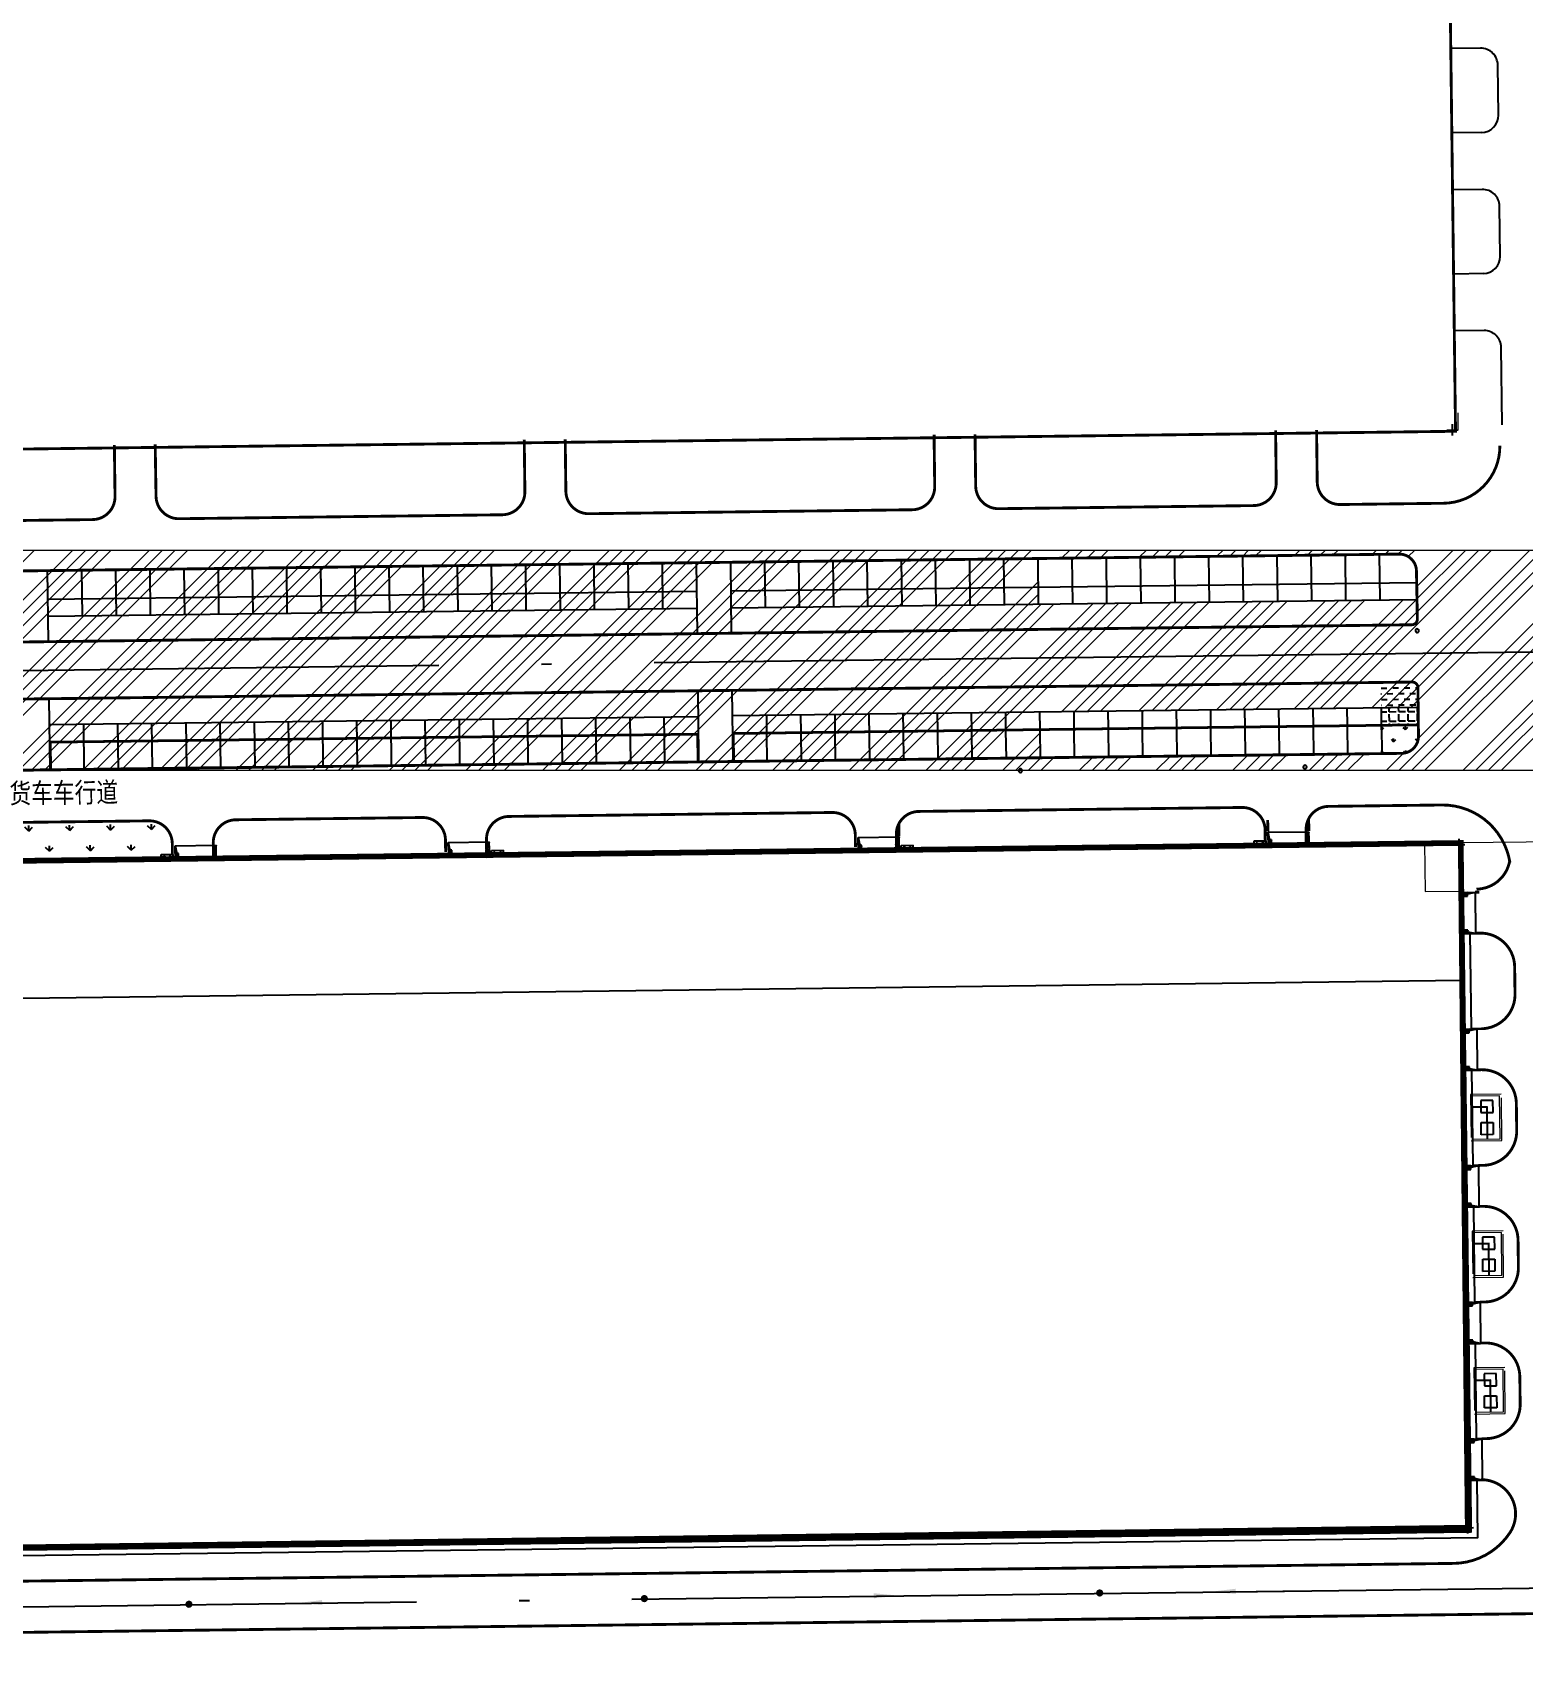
# Model space of a CAD drawing. Extents: x 60102 to 11003895, y 103457 to 3214550.
# Drawn here: x 9686129 to 9948117, y 2549574 to 2833474 of the extents above; entities that cross this region are included whole.
import ezdxf
from ezdxf.enums import TextEntityAlignment as Align

# ---------------------------------------------------------------- set-up
doc = ezdxf.new("R2010")
doc.units = 0
doc.header["$LTSCALE"] = 10
doc.linetypes.add('DASH', pattern=[0.35, 0.25, -0.1])
doc.linetypes.add('DOTE', pattern=[2.42, 2, -0.2, 0.02, -0.2])
doc.layers.get('0').update_dxf_attribs({"linetype": 'CONTINUOUS', "lineweight": 0})
for name, color, linetype in [('01', 7, 'CONTINUOUS'), ('COLUMN', 7, 'CONTINUOUS'), ('DIM_COOR', 3, 'CONTINUOUS'), ('GROUND', 2, 'CONTINUOUS'), ('jianzhulunkuox', 255, 'CONTINUOUS'), ('STAIR', 2, 'CONTINUOUS'), ('WALL', 255, 'CONTINUOUS'), ('WINDOW', 2, 'CONTINUOUS'), ('WINDOW_TEXT', 7, 'CONTINUOUS'), ('ZW-景观', 9, 'CONTINUOUS'), ('其它标注', 7, 'CONTINUOUS'), ('围墙', 6, 'FENCELINE2'), ('图层4', 8, 'CONTINUOUS'), ('填充', 8, 'CONTINUOUS'), ('暖通', 5, 'CONTINUOUS'), ('本原设计坡度坡长', 141, 'CONTINUOUS'), ('本院设计厂区道路', 161, 'CONTINUOUS'), ('本院设计厂区道路中心', 2, 'DOTE'), ('本院设计标高', 31, 'CONTINUOUS'), ('绿化', 3, 'CONTINUOUS'), ('绿化系统', 3, 'CONTINUOUS'), ('铺地', 252, 'CONTINUOUS')]:
    doc.layers.add(name, color=color, linetype=linetype)
doc.layers.add('建筑', color=43, linetype='CONTINUOUS', lineweight=0)
doc.styles.add('-宋体', font='')
doc.styles.add('SIMPLEX', font='SIMPLEX.SHX')
doc.styles.get('-宋体').set_extended_font_data('SimSun')
doc.linetypes.add('FENCELINE2', pattern='A,0.25,-0.1,[132,ltypeshp.shx,S=0.1,R=0,X=-0.1,Y=0],-0.1,1', length=1.45)

# ---------------------------------------------------------------- blocks, each defined once
blk = doc.blocks.new('道路标高')
at = {"layer": '本院设计标高', "const_width": 490}
blk.add_lwpolyline([(-113, -217, 1), (113, 217, 1)], format="xyb", close=True, dxfattribs=at)
blk = doc.blocks.new('ty')
at = {"layer": '本原设计坡度坡长', "linetype": 'Continuous', "ltscale": 3, "const_width": 100, "flags": 128}
blk.add_lwpolyline([(-3727, 29), (-14925, 29)], dxfattribs=at)
at = {"layer": '本原设计坡度坡长'}
blk.add_solid([(746, 7), (-3724, 489), (-3731, -405)], dxfattribs=at)
blk = doc.blocks.new('_DBLK1')
for p, q in [((-0.47, 0), (-0.47, -0.47)), ((0.47, 0), (0.47, -0.47))]:
    blk.add_line(p, q)
for centre, start, end in [((-0.47, 0), 270, 0), ((0.47, 0), 180, 270)]:
    blk.add_arc(centre, 0.47, start, end)
at = {"layer": 'WINDOW_TEXT', "style": 'SIMPLEX', "flags": 9}
blk.add_attdef('A', text='', height=1, dxfattribs=at).set_placement((0, 1.5), align=Align.MIDDLE)

msp = doc.modelspace()

# ---------------------------------------------------------------- hatches: boundary and pattern name
at = {"layer": '01', "lineweight": 0}
h = msp.add_hatch(dxfattribs=at)
h.set_pattern_fill('ANSI34', color=3, scale=500, style=0)
h.paths.add_polyline_path([(9863176.952, 2706055.333), (9863116.605, 2710874.881), (9869116.129, 2710950.437), (9875115.654, 2711025.993), (9881115.178, 2711101.549), (9887114.702, 2711177.105), (9893114.226, 2711252.662), (9899113.751, 2711328.218), (9905113.275, 2711403.774), (9911112.799, 2711479.33), (9917112.323, 2711554.886), (9923111.848, 2711630.442), (9929617.962, 2711712.378), (9929615.48, 2711912.363), (9923109.344, 2711830.427), (9917109.819, 2711754.87), (9911110.295, 2711679.314), (9905110.771, 2711603.758), (9899111.247, 2711528.202), (9893111.722, 2711452.646), (9887112.198, 2711377.09), (9881112.674, 2711301.534), (9875113.149, 2711225.977), (9869113.625, 2711150.421), (9863114.101, 2711074.865), (9863076.54, 2714074.63), (9869076.064, 2714150.186), (9875075.589, 2714225.742), (9881075.113, 2714301.298), (9887074.637, 2714376.855), (9893074.161, 2714452.411), (9899073.686, 2714527.967), (9905073.21, 2714603.523), (9911072.734, 2714679.079), (9917072.258, 2714754.635), (9923071.783, 2714830.191), (9929578.259, 2714912.132), (9929615.48, 2711912.363), (9929617.962, 2711712.378), (9929640.838, 2709868.743, -0.4142666349), (9926677.746, 2706831.746), (9923172.47, 2706788.888), (9917172.918, 2706715.532), (9911173.367, 2706642.177), (9905173.815, 2706568.821), (9899174.263, 2706495.466), (9893174.711, 2706422.11), (9887175.159, 2706348.755), (9881175.607, 2706275.4), (9875176.056, 2706202.044), (9869176.504, 2706128.689), (9863176.952, 2706055.333), (9679201.619, 2703805.901), (9859390.567, 2703805.901, -0.562750894), (9859845.901, 2704088.93, -0.2854662658), (9860017.733, 2703805.901), (9952106.801, 2703805.901), (9972825.285, 2703805.901), (9972825.285, 2724965.739), (9972825.285, 2742539.867), (9952513.237, 2742539.867), (9566169.401, 2742539.867), (9566169.401, 2703805.901), (9679201.619, 2703805.901), (9863176.952, 2706055.333)])
h.paths.add_polyline_path([(9951475.937, 2704489.296, -1), (9951759.439, 2705048.766, -1), (9951475.937, 2704489.296)], flags=16)
h.paths.add_polyline_path([(9909558.662, 2704140.755, -1), (9909842.164, 2704700.225, -1), (9909558.662, 2704140.755)], flags=16)
h.paths.add_polyline_path([(9929267.123, 2728083.498, -1), (9929550.625, 2728642.968, -1), (9929267.123, 2728083.498)], flags=16)
h.paths.add_polyline_path([(9929375.698, 2733865.223), (9922844.867, 2733785.4), (9916845.315, 2733712.071), (9910845.763, 2733638.742), (9904846.211, 2733565.413), (9898846.659, 2733492.085), (9892847.107, 2733418.756), (9886847.555, 2733345.427), (9880848.003, 2733272.098), (9874848.451, 2733198.769), (9868848.899, 2733125.44), (9862849.347, 2733052.111), (9862812.126, 2736051.88), (9862750.091, 2741051.496), (9868749.643, 2741124.825), (9874749.195, 2741198.153), (9880748.747, 2741271.482), (9886748.299, 2741344.811), (9892747.851, 2741418.14), (9898747.402, 2741491.469), (9904746.954, 2741564.798), (9910746.506, 2741638.127), (9916746.058, 2741711.456), (9922745.61, 2741784.785), (9926244.313, 2741827.547, -0.4142135354), (9929280.743, 2738864.449), (9929318.725, 2736864.75)], flags=16)
at = {"layer": '图层4', "ltscale": 3}
h = msp.add_hatch(dxfattribs=at)
h.set_pattern_fill('DASH', color=0, scale=8000, angle=1.97780144, style=0)
h.set_pattern_definition([(0.7109, (9689197.4, 2709387.4), (987.516, 1012.33), [1000, -1000])])
edge = h.paths.add_edge_path()
edge.add_line((9923071.788, 2714829.757), (9923015.116, 2719329.835))
edge.add_line((9923015.116, 2719329.835), (9928531.136, 2719353.784))
edge.add_arc((9928535.478, 2718353.793), 1000, 0.71089192, 90.24876192, ccw=False)
edge.add_line((9929535.401, 2718366.2), (9929578.9, 2714912.14))
edge.add_line((9929578.9, 2714912.14), (9923071.777, 2714830.662))
edge.add_line((9923071.777, 2714830.662), (9923071.788, 2714829.757))
at = {"layer": '填充'}
h = msp.add_hatch(dxfattribs=at)
h.set_pattern_fill('ANSI31', color=0, scale=800, angle=0.71089192, style=0)
h.set_pattern_definition([(135.710892, (9359131.78, 2387116.32), (69.827922, 71.582549), [])])
h.paths.add_polyline_path([(9903213.237, 2691618.362), (9903813.191, 2691625.806), (9903826.218, 2690575.887), (9903226.264, 2690568.442)])
h = msp.add_hatch(dxfattribs=at)
h.set_pattern_fill('ANSI31', color=0, scale=800, angle=0.71089192, style=0)
h.set_pattern_definition([(45.710892, (10461882.07, 2400799.29), (-71.582549, 69.827922), [])])
h.paths.add_polyline_path([(9910412.739, 2691707.693), (9909812.785, 2691700.249), (9909825.812, 2690650.33), (9910425.766, 2690657.774)])
h = msp.add_hatch(dxfattribs=at)
h.set_pattern_fill('ANSI31', color=0, scale=800, angle=0.71089192, style=0)
h.set_pattern_definition([(135.710892, (9167146.56, 2384734.16), (69.827922, 71.582549), [])])
h.paths.add_polyline_path([(9711228.015, 2689236.201), (9711827.969, 2689243.645), (9711840.996, 2688193.726), (9711241.043, 2688186.282)])
h = msp.add_hatch(dxfattribs=at)
h.set_pattern_fill('ANSI31', color=0, scale=800, angle=0.71089192, style=0)
h.set_pattern_definition([(45.710892, (10269896.85, 2398417.13), (-71.582549, 69.827922), [])])
h.paths.add_polyline_path([(9718427.517, 2689325.533), (9717827.563, 2689318.089), (9717840.591, 2688268.169), (9718440.545, 2688275.614)])
h = msp.add_hatch(dxfattribs=at)
h.set_pattern_fill('ANSI31', color=0, scale=800, angle=0.71089192, style=0)
h.set_pattern_definition([(135.710892, (9215142.86, 2385329.7), (69.827922, 71.582549), [])])
h.paths.add_polyline_path([(9759224.321, 2689831.741), (9759824.274, 2689839.185), (9759837.302, 2688789.266), (9759237.348, 2688781.822)])
h = msp.add_hatch(dxfattribs=at)
h.set_pattern_fill('ANSI31', color=0, scale=800, angle=0.71089192, style=0)
h.set_pattern_definition([(45.710892, (10317893.16, 2399012.67), (-71.582549, 69.827922), [])])
h.paths.add_polyline_path([(9766423.823, 2689921.073), (9765823.869, 2689913.629), (9765836.896, 2688863.71), (9766436.85, 2688871.154)])
h = msp.add_hatch(dxfattribs=at)
h.set_pattern_fill('ANSI31', color=0, scale=800, angle=0.71089192, style=0)
h.set_pattern_definition([(135.710892, (9287137.32, 2386223.01), (69.827922, 71.582549), [])])
h.paths.add_polyline_path([(9831218.779, 2690725.051), (9831818.733, 2690732.496), (9831831.76, 2689682.577), (9831231.806, 2689675.132)])
h = msp.add_hatch(dxfattribs=at)
h.set_pattern_fill('ANSI31', color=0, scale=800, angle=0.71089192, style=0)
h.set_pattern_definition([(45.710892, (10389887.62, 2399905.98), (-71.582549, 69.827922), [])])
h.paths.add_polyline_path([(9838418.281, 2690814.383), (9837818.327, 2690806.939), (9837831.354, 2689757.02), (9838431.308, 2689764.464)])
h = msp.add_hatch(dxfattribs=at)
h.set_pattern_fill('ANSI31', color=0, scale=800, angle=-89.28910808, style=0)
h.set_pattern_definition([(315.710892, (9647401.76, 2123693.21), (69.827922, 71.582549), [])])
h.paths.add_polyline_path([(9938228.276, 2681762.038), (9938220.832, 2682361.991), (9937320.901, 2682350.825), (9937170.913, 2682348.964), (9937178.357, 2681749.01)])
h.paths.add_polyline_path([(9938310.163, 2675162.546), (9938302.719, 2675762.499), (9937252.8, 2675749.472), (9937260.244, 2675149.518)])
h = msp.add_hatch(dxfattribs=at)
h.set_pattern_fill('ANSI31', color=0, scale=800, angle=-89.28910808, style=0)
h.set_pattern_definition([(315.710892, (9647699.53, 2099695.06), (69.827922, 71.582549), [])])
h.paths.add_polyline_path([(9938526.046, 2657763.885), (9938518.602, 2658363.839), (9937618.671, 2658352.672), (9937468.683, 2658350.811), (9937476.127, 2657750.857)])
h.paths.add_polyline_path([(9938607.933, 2651164.393), (9938600.489, 2651764.347), (9937550.57, 2651751.319), (9937558.014, 2651151.366)])
h = msp.add_hatch(dxfattribs=at)
h.set_pattern_fill('ANSI31', color=0, scale=800, angle=-89.28910808, style=0)
h.set_pattern_definition([(315.710892, (9647997.3, 2075696.91), (69.827922, 71.582549), [])])
h.paths.add_polyline_path([(9938823.817, 2633765.732), (9938816.372, 2634365.686), (9937916.442, 2634354.52), (9937766.453, 2634352.659), (9937773.897, 2633752.705)])
h.paths.add_polyline_path([(9938905.703, 2627166.24), (9938898.259, 2627766.194), (9937848.34, 2627753.167), (9937855.784, 2627153.213)])
h = msp.add_hatch(dxfattribs=at)
h.set_pattern_fill('ANSI31', color=0, scale=800, angle=-89.28910808, style=0)
h.set_pattern_definition([(315.710892, (9648295.07, 2051698.75), (69.827922, 71.582549), [])])
h.paths.add_polyline_path([(9939121.587, 2609767.58), (9939114.142, 2610367.533), (9938214.212, 2610356.367), (9938064.223, 2610354.506), (9938071.667, 2609754.552)])
h.paths.add_polyline_path([(9939203.473, 2603168.088), (9939196.029, 2603768.041), (9938146.11, 2603755.014), (9938153.554, 2603155.06)])
h = msp.add_hatch(dxfattribs=at)
h.set_pattern_fill('ANSI31', color=0, scale=800, angle=-89.28910808, style=0)
h.set_pattern_definition([(315.710892, (9648592.84, 2027700.6), (69.827922, 71.582549), [])])
h.paths.add_polyline_path([(9939419.357, 2585769.427), (9939411.912, 2586369.381), (9938511.982, 2586358.214), (9938361.993, 2586356.353), (9938369.438, 2585756.399)])
h.paths.add_polyline_path([(9939501.243, 2579169.935), (9939493.799, 2579769.889), (9938443.88, 2579756.861), (9938451.324, 2579156.907)])
at = {"layer": '绿化', "ltscale": 3}
h = msp.add_hatch(dxfattribs=at)
h.set_pattern_fill('GRASS', color=0, scale=3000, angle=1.97780144, style=0)
h.set_pattern_definition([(90.71, (9923176.1, 2706710), (-2147.5, 2094.84), [562.5, -3680.14]), (45.71, (9923176, 2706710), (-2147.5, 2094.8), [562.5, -2437.5]), (135.71, (9923176, 2706710), (-2094.8, -2147.5), [562.5, -2437.5])])
edge = h.paths.add_edge_path()
edge.add_line((9923111.88, 2711627.837), (9923171.945, 2706830.876))
edge.add_line((9923171.945, 2706830.876), (9926744.605, 2706833.309))
edge.add_arc((9926641.069, 2709831.522), 3000, 271.97780144, 0.71089192)
edge.add_line((9929640.838, 2709868.743), (9929617.962, 2711712.378))
edge.add_line((9929617.962, 2711712.378), (9923111.88, 2711627.837))
at = {"layer": '绿化', "ltscale": 3, "extrusion": (1.57759e-08, 5.44788e-10, 1)}
h = msp.add_hatch(dxfattribs=at)
h.set_pattern_fill('GRASS', color=0, scale=1800, angle=1.97780144, style=0)
h.set_pattern_definition([(90.711, (9590085, 2566263.7), (-3636.354, 3547.22), [952.49, -6231.64]), (45.711, (9590085, 2566263.7), (-3636.36, 3547.22), [952.49, -4127.46]), (135.711, (9590085, 2566263.7), (-3547.22, -3636.36), [952.49, -4127.46])])
edge = h.paths.add_edge_path()
edge.add_line((9599899.319, 2688372.559), (9599812.962, 2695435.447))
edge.add_line((9599812.962, 2695435.447), (9611117.322, 2695573.663))
edge.add_ellipse((9611166.229, 2691573.962), major_axis=(-138.049, 3997.617), ratio=1, start_angle=268.72270863, end_angle=358.72275071, ccw=False)
edge.add_line((9615165.93, 2691622.866), (9615203.875, 2688564.784))
edge.add_line((9615203.875, 2688564.784), (9599899.319, 2688372.559))
edge = h.paths.add_edge_path()
edge.add_line((9624852.601, 2688682.757), (9624770.128, 2695428.072))
edge.add_ellipse((9626378.836, 2691695.258), major_axis=(-140.282, 4062.285), ratio=1, start_angle=-1.1815575, end_angle=21.3364971, ccw=False)
edge.add_line((9626322.35, 2695759.572), (9707116.362, 2696747.426))
edge.add_ellipse((9707167.705, 2692760.699), major_axis=(-137.602, 3984.682), ratio=1, start_angle=-24.02043036, end_angle=-1.23994588, ccw=False)
edge.add_line((9708664.033, 2696456.322), (9708747.34, 2689725.475))
edge.add_line((9708747.34, 2689725.475), (9624852.601, 2688682.757))
at = {"layer": '铺地', "linetype": 'Continuous', "ltscale": 3}
h = msp.add_hatch(dxfattribs=at)
h.set_pattern_fill('ANGLE', color=0, scale=6000, angle=1.97780144, style=0)
h.set_pattern_definition([(0.7109, (9563245.2, 2704713.8), (-20.472, 1649.873), [1200, -450]), (90.7109, (9563245.2, 2704713.8), (-1649.873, -20.472), [1200, -450])])
h.paths.add_polyline_path([(9923071.788, 2714829.757), (9929578.279, 2714910.49), (9929615.48, 2711912.363), (9923108.989, 2711831.63)])

# ---------------------------------------------------------------- linework, layer by layer
at = {"color": 0, "ltscale": 3, "const_width": 500, "flags": 128}
msp.add_lwpolyline([(9565197.055, 2855285.517), (9934948.593, 2859873.41), (9936145.628, 2763400.836), (9566394.091, 2758812.943), (9565187.184, 2855408.822)], dxfattribs=at)
at = {"color": 0, "linetype": 'DASH', "ltscale": 3000, "elevation": 0}
for points in [[(9938891.9, 2638786.961), (9944291.485, 2638853.959), (9944190.987, 2646953.336), (9938791.403, 2646886.338)], [(9939188.155, 2639090.66), (9943987.786, 2639150.214), (9943894.732, 2646649.637), (9939095.102, 2646590.083)], [(9939189.67, 2614788.808), (9944589.255, 2614855.807), (9944488.757, 2622955.183), (9939089.173, 2622888.185)], [(9939485.925, 2615092.508), (9944285.556, 2615152.062), (9944192.502, 2622651.484), (9939392.872, 2622591.93)], [(9939487.44, 2590790.656), (9944887.025, 2590857.654), (9944786.527, 2598957.031), (9939386.943, 2598890.032)], [(9939783.695, 2591094.355), (9944583.326, 2591153.909), (9944490.273, 2598653.332), (9939690.642, 2598593.778)]]:
    msp.add_lwpolyline(points, close=True, dxfattribs=at)
at = {"color": 0, "elevation": 0}
for points in [[(9941837.951, 2639123.539), (9941767.851, 2644773.104), (9939118.055, 2644740.225)], [(9941687.963, 2639121.678), (9941619.724, 2644621.255), (9939119.916, 2644590.237)], [(9942135.721, 2615125.386), (9942065.621, 2620774.951), (9939415.825, 2620742.073)], [(9941985.733, 2615123.525), (9941917.494, 2620623.102), (9939417.686, 2620592.084)], [(9942433.491, 2591127.234), (9942363.391, 2596776.799), (9939713.595, 2596743.92)], [(9942283.503, 2591125.373), (9942215.264, 2596624.949), (9939715.456, 2596593.931)]]:
    msp.add_lwpolyline(points, dxfattribs=at)
at = {"layer": '01', "lineweight": 0}
for p, q in [((9936145.628, 2766400.836), (9936145.628, 2766400.836)), ((9936602.615, 2763646.525), (9936602.615, 2766646.525))]:
    msp.add_line(p, q, dxfattribs=at)
at = {"layer": '01', "color": 0, "lineweight": 0}
msp.add_lwpolyline([(9566169.401, 2742539.867), (9972825.285, 2742539.867), (9972825.285, 2703805.901), (9566169.401, 2703805.901)], close=True, dxfattribs=at)
at = {"layer": 'COLUMN', "color": 0}
for p, q in [((9900765.343, 2691437.977, 0), (9902865.181, 2691464.031, 0)), ((9900776.509, 2690538.046, 0), (9900765.343, 2691437.977, 0)), ((9902876.347, 2690564.101, 0), (9902865.181, 2691464.031, 0)), ((9708780.121, 2689055.816, 0), (9710879.959, 2689081.871, 0)), ((9708791.287, 2688155.885, 0), (9708780.121, 2689055.816, 0)), ((9708791.287, 2688155.885, 0), (9708780.121, 2689055.816, 0)), ((9710891.126, 2688181.94, 0), (9710879.959, 2689081.871, 0)), ((9710891.126, 2688181.94, 0), (9710879.959, 2689081.871, 0)), ((9766775.601, 2689775.426, 0), (9768875.439, 2689801.481, 0)), ((9766786.767, 2688875.496, 0), (9766775.601, 2689775.426, 0)), ((9768886.605, 2688901.55, 0), (9768875.439, 2689801.481, 0)), ((9838770.115, 2690668.737, 0), (9840869.953, 2690694.792, 0)), ((9838781.281, 2689768.806, 0), (9838770.115, 2690668.737, 0)), ((9840881.12, 2689794.861, 0), (9840869.953, 2690694.792, 0))]:
    msp.add_line(p, q, dxfattribs=at)
at = {"layer": 'DIM_COOR', "color": 0}
for p, q in [((9934602.769, 2763621.71), (9936602.615, 2763646.525)), ((9935615.099, 2762634.194), (9935590.285, 2764634.041))]:
    msp.add_line(p, q, dxfattribs=at)
at = {"layer": 'DIM_COOR', "color": 0, "linetype": 'Continuous'}
for p, q in [((9936818.94, 2689815.186), (9936794.126, 2691815.032)), ((9935806.61, 2690802.702), (9937806.456, 2690827.516)), ((9937295.46, 2570811.938), (9939295.306, 2570836.752)), ((9938307.791, 2569824.422), (9938282.976, 2571824.268))]:
    msp.add_line(p, q, dxfattribs=at)
at = {"layer": 'GROUND', "color": 0}
for p, q in [((9831202.083, 2692074.948, 0), (9838401.477, 2692164.279, 0)), ((9831202.083, 2692074.948, 0), (9831494.674, 2690728.475, 0)), ((9831218.833, 2690725.052, 0), (9831202.083, 2692074.948, 0)), ((9838401.477, 2692164.279, 0), (9837892.405, 2690807.858, 0)), ((9838418.227, 2690814.382, 0), (9838401.477, 2692164.279, 0)), ((9903196.541, 2692968.258, 0), (9910395.935, 2693057.589, 0)), ((9903196.541, 2692968.258, 0), (9903489.132, 2691621.785, 0)), ((9903213.291, 2691618.362, 0), (9903196.541, 2692968.258, 0)), ((9910395.935, 2693057.589, 0), (9909886.863, 2691701.168, 0)), ((9910412.685, 2691707.693, 0), (9910395.935, 2693057.589, 0)), ((9711211.32, 2690586.098, 0), (9718410.714, 2690675.428, 0)), ((9711211.32, 2690586.098, 0), (9711503.91, 2689239.624, 0)), ((9711228.069, 2689236.202, 0), (9711211.32, 2690586.098, 0)), ((9718410.714, 2690675.428, 0), (9717901.642, 2689319.008, 0)), ((9718427.463, 2689325.532, 0), (9718410.714, 2690675.428, 0)), ((9759207.625, 2691181.638, 0), (9766407.019, 2691270.968, 0)), ((9759207.625, 2691181.638, 0), (9759500.215, 2689835.165, 0)), ((9759224.375, 2689831.742, 0), (9759207.625, 2691181.638, 0)), ((9766407.019, 2691270.968, 0), (9765897.947, 2689914.548, 0)), ((9766423.769, 2689921.072, 0), (9766407.019, 2691270.968, 0)), ((9938220.832, 2682361.994, 0), (9939570.728, 2682378.743, 0)), ((9939570.728, 2682378.743, 0), (9938224.255, 2682086.153, 0)), ((9939570.728, 2682378.743, 0), (9939660.059, 2675179.349, 0)), ((9939660.059, 2675179.349, 0), (9938306.74, 2675438.441, 0)), ((9938310.162, 2675162.6, 0), (9939660.059, 2675179.349, 0)), ((9938518.602, 2658363.841, 0), (9939868.498, 2658380.59, 0)), ((9939868.498, 2658380.59, 0), (9938522.025, 2658088, 0)), ((9939868.498, 2658380.59, 0), (9939957.829, 2651181.197, 0)), ((9939957.829, 2651181.197, 0), (9938604.51, 2651440.288, 0)), ((9938607.933, 2651164.447, 0), (9939957.829, 2651181.197, 0)), ((9938816.372, 2634365.688, 0), (9940166.268, 2634382.438, 0)), ((9940166.268, 2634382.438, 0), (9938819.795, 2634089.847, 0)), ((9940166.268, 2634382.438, 0), (9940255.599, 2627183.044, 0)), ((9940255.599, 2627183.044, 0), (9938902.28, 2627442.135, 0)), ((9938905.703, 2627166.294, 0), (9940255.599, 2627183.044, 0)), ((9939114.142, 2610367.535, 0), (9940464.038, 2610384.285, 0)), ((9940464.038, 2610384.285, 0), (9939117.565, 2610091.695, 0)), ((9940464.038, 2610384.285, 0), (9940553.369, 2603184.891, 0)), ((9940553.369, 2603184.891, 0), (9939200.05, 2603443.982, 0)), ((9939203.473, 2603168.142, 0), (9940553.369, 2603184.891, 0)), ((9939411.912, 2586369.383, 0), (9940761.808, 2586386.132, 0)), ((9940761.808, 2586386.132, 0), (9939415.335, 2586093.542, 0)), ((9940761.808, 2586386.132, 0), (9940851.139, 2579186.738, 0)), ((9940851.139, 2579186.738, 0), (9939497.82, 2579445.83, 0)), ((9939501.243, 2579169.989, 0), (9940851.139, 2579186.738, 0))]:
    msp.add_line(p, q, dxfattribs=at)
at = {"layer": 'GROUND', "color": 0, "elevation": 0}
for points in [[(9711837.331, 2688493.704), (9717836.869, 2688568.146), (9717840.591, 2688268.169), (9711841.053, 2688193.727)], [(9759833.636, 2689089.244), (9765833.174, 2689163.686), (9765836.896, 2688863.71), (9759837.358, 2688789.267)], [(9831828.094, 2689982.554), (9837827.632, 2690056.997), (9837831.354, 2689757.02), (9831831.816, 2689682.577)], [(9903822.552, 2690875.864), (9909822.09, 2690950.307), (9909825.812, 2690650.33), (9903826.274, 2690575.887)]]:
    msp.add_lwpolyline(points, close=True, dxfattribs=at)
at = {"layer": 'jianzhulunkuox', "ltscale": 100}
msp.add_line((9937310.371, 2666907.27), (9612607.505, 2662878.344, 0), dxfattribs=at)
at = {"layer": 'jianzhulunkuox', "ltscale": 100, "const_width": 1000, "flags": 128}
msp.add_lwpolyline([(9612507.458, 2687061.199), (9613399.528, 2615166.733), (9589501.367, 2614870.204), (9590106.585, 2566093.959), (9938295.383, 2570824.345), (9937062.475, 2691088.291), (9612507.458, 2687061.199)], dxfattribs=at)
at = {"layer": 'STAIR', "color": 0, "elevation": 0}
for points in [[(9937552.777, 2675753.194), (9937478.334, 2681752.732), (9937178.357, 2681749.01), (9937252.8, 2675749.472)], [(9937850.547, 2651755.041), (9937776.104, 2657754.58), (9937476.127, 2657750.857), (9937550.57, 2651751.319)], [(9938148.317, 2627756.889), (9938073.874, 2633756.427), (9937773.897, 2633752.705), (9937848.34, 2627753.167)], [(9938446.087, 2603758.736), (9938371.644, 2609758.274), (9938071.667, 2609754.552), (9938146.11, 2603755.014)], [(9938743.857, 2579760.583), (9938669.414, 2585760.122), (9938369.438, 2585756.399), (9938443.88, 2579756.861)]]:
    msp.add_lwpolyline(points, close=True, dxfattribs=at)
at = {"layer": 'WALL', "color": 0}
for p, q in [((9903813.247, 2691625.807, 0), (9903213.293, 2691618.362, 0)), ((9903213.293, 2691618.362, 0), (9903226.32, 2690568.443, 0)), ((9903826.274, 2690575.887, 0), (9903813.247, 2691625.807, 0)), ((9910412.739, 2691707.693, 0), (9909812.785, 2691700.249, 0)), ((9909812.785, 2691700.249, 0), (9909825.812, 2690650.33, 0)), ((9910425.766, 2690657.774, 0), (9910412.739, 2691707.693, 0)), ((9711828.025, 2689243.646, 0), (9711228.071, 2689236.202, 0)), ((9711228.071, 2689236.202, 0), (9711241.099, 2688186.283, 0)), ((9711841.053, 2688193.727, 0), (9711828.025, 2689243.646, 0)), ((9718427.517, 2689325.533, 0), (9717827.563, 2689318.089, 0)), ((9717827.563, 2689318.089, 0), (9717840.591, 2688268.169, 0)), ((9718440.545, 2688275.614, 0), (9718427.517, 2689325.533, 0)), ((9759837.358, 2688789.267, 0), (9758587.454, 2688773.758, 0)), ((9759824.331, 2689839.186, 0), (9759224.377, 2689831.742, 0)), ((9759224.377, 2689831.742, 0), (9759237.404, 2688781.823, 0)), ((9759237.404, 2688781.823, 0), (9759837.358, 2688789.267, 0)), ((9759837.358, 2688789.267, 0), (9759824.331, 2689839.186, 0)), ((9759840.336, 2688549.285, 0), (9759837.358, 2688789.267, 0)), ((9766423.823, 2689921.073, 0), (9765823.869, 2689913.629, 0)), ((9765823.869, 2689913.629, 0), (9765836.896, 2688863.71, 0)), ((9765836.896, 2688863.71, 0), (9767086.744, 2688879.218, 0)), ((9765836.896, 2688863.71, 0), (9765839.874, 2688623.728, 0)), ((9765839.874, 2688623.728, 0), (9765836.896, 2688863.71, 0)), ((9765839.874, 2688623.728, 0), (9767089.722, 2688639.236, 0)), ((9766436.85, 2688871.154, 0), (9766423.823, 2689921.073, 0)), ((9767086.744, 2688879.218, 0), (9767089.722, 2688639.236, 0)), ((9831831.816, 2689682.577, 0), (9830581.912, 2689667.068, 0)), ((9831818.789, 2690732.496, 0), (9831218.835, 2690725.052, 0)), ((9831218.835, 2690725.052, 0), (9831231.862, 2689675.133, 0)), ((9831231.862, 2689675.133, 0), (9831831.816, 2689682.577, 0)), ((9831831.816, 2689682.577, 0), (9831818.789, 2690732.496, 0)), ((9838418.281, 2690814.383, 0), (9837818.327, 2690806.939, 0)), ((9837818.327, 2690806.939, 0), (9837831.354, 2689757.02, 0)), ((9838431.308, 2689764.464, 0), (9838418.281, 2690814.383, 0)), ((9909825.812, 2690650.33, 0), (9910425.766, 2690657.774, 0)), ((9709091.264, 2688159.607, 0), (9709094.242, 2687919.626, 0)), ((9710591.149, 2688178.218, 0), (9710594.127, 2687938.236, 0)), ((9938220.832, 2682361.991, 0), (9937170.913, 2682348.964, 0)), ((9937170.913, 2682348.964, 0), (9937178.357, 2681749.01, 0)), ((9937178.357, 2681749.01, 0), (9938228.276, 2681762.038, 0)), ((9938228.276, 2681762.038, 0), (9938220.832, 2682361.991, 0)), ((9938302.719, 2675762.499, 0), (9937252.8, 2675749.472, 0)), ((9937260.244, 2675149.518, 0), (9938310.163, 2675162.546, 0)), ((9938310.163, 2675162.546, 0), (9938302.719, 2675762.499, 0)), ((9938518.602, 2658363.839, 0), (9937468.683, 2658350.811, 0)), ((9937476.127, 2657750.857, 0), (9938526.046, 2657763.885, 0)), ((9938526.046, 2657763.885, 0), (9938518.602, 2658363.839, 0)), ((9938600.489, 2651764.347, 0), (9937550.57, 2651751.319, 0)), ((9938607.933, 2651164.393, 0), (9938600.489, 2651764.347, 0)), ((9937558.014, 2651151.366, 0), (9938607.933, 2651164.393, 0)), ((9938816.372, 2634365.686, 0), (9937766.453, 2634352.659, 0)), ((9937773.897, 2633752.705, 0), (9938823.817, 2633765.732, 0)), ((9938823.817, 2633765.732, 0), (9938816.372, 2634365.686, 0)), ((9938898.259, 2627766.194, 0), (9937848.34, 2627753.167, 0)), ((9937855.784, 2627153.213, 0), (9938905.703, 2627166.24, 0)), ((9938905.703, 2627166.24, 0), (9938898.259, 2627766.194, 0)), ((9939114.142, 2610367.533, 0), (9938064.223, 2610354.506, 0)), ((9938071.667, 2609754.552, 0), (9939121.587, 2609767.58, 0)), ((9939121.587, 2609767.58, 0), (9939114.142, 2610367.533, 0)), ((9939196.029, 2603768.041, 0), (9938146.11, 2603755.014, 0)), ((9939203.473, 2603168.088, 0), (9939196.029, 2603768.041, 0)), ((9938153.554, 2603155.06, 0), (9939203.473, 2603168.088, 0)), ((9939411.912, 2586369.381, 0), (9938361.993, 2586356.353, 0)), ((9939419.357, 2585769.427, 0), (9939411.912, 2586369.381, 0)), ((9938369.438, 2585756.399, 0), (9939419.357, 2585769.427, 0)), ((9939493.799, 2579769.889, 0), (9938443.88, 2579756.861, 0)), ((9938443.88, 2579756.861, 0), (9938451.324, 2579156.907, 0)), ((9938451.324, 2579156.907, 0), (9939501.243, 2579169.935, 0)), ((9939501.243, 2579169.935, 0), (9939493.799, 2579769.889, 0))]:
    msp.add_line(p, q, dxfattribs=at)
at = {"layer": 'ZW-景观', "color": 0, "linetype": 'Continuous'}
for p, q in [((9940531.493, 2830679.102), (9935531.878, 2830617.067)), ((9943677.638, 2818919.476), (9943568.484, 2827716.554)), ((9940715.09, 2815882.485), (9935715.475, 2815820.45)), ((9940839.161, 2805883.255), (9935839.546, 2805821.219)), ((9943985.306, 2794123.628), (9943876.151, 2802920.707)), ((9941022.758, 2791086.638), (9936023.143, 2791024.602)), ((9941146.829, 2781087.408), (9936147.214, 2781025.372)), ((9944352.528, 2764528.151), (9944183.819, 2778124.86))]:
    msp.add_line(p, q, dxfattribs=at)
for centre, start, end in [((9940568.715, 2827679.333), 0.71089152, 90.71089195), ((9940677.869, 2818882.254), 270.71089195, 0.71089152), ((9940876.382, 2802883.486), 0.71089152, 90.71089195), ((9940985.537, 2794086.407), 270.71089195, 0.71089152), ((9941184.05, 2778087.638), 0.71089152, 90.71089195)]:
    msp.add_arc(centre, 3000, start, end, dxfattribs=at)
at = {"layer": '围墙', "color": 0, "ltscale": 8000, "extrusion": (1.57759e-08, 5.44788e-10, 1), "const_width": 200, "elevation": 0.152, "flags": 128}
msp.add_lwpolyline([(9542451.662, 2668293.914), (9542451.662, 2668293.914), (9545925.415, 2626566.828), (9546762.364, 2616513.306), (9556555.997, 2556126.038), (9567148.491, 2428887.875), (9589893.732, 2414905.127), (9919272.218, 2481101.956, 0.002675575), (9950479.358, 2487547.737, 0.002675575)], format="xyb", dxfattribs=at)
at = {"layer": '建筑', "color": 0, "ltscale": 3}
msp.add_line((9937042.296, 2691158.06, 0), (9981577.591, 2691710.656, 0), dxfattribs=at)
at = {"layer": '建筑', "color": 0, "const_width": 1000, "elevation": 0}
msp.add_lwpolyline([(9588609.298, 2686764.67), (9937062.475, 2691088.291), (9938559.762, 2570417.58), (9590106.585, 2566093.959)], close=True, dxfattribs=at)
at = {"layer": '建筑', "color": 0, "elevation": 0}
msp.add_lwpolyline([(9930702.965, 2691009.382), (9930807.929, 2682550.033), (9937167.439, 2682628.942)], dxfattribs=at)
at = {"layer": '暖通', "color": 0, "linetype": 'DASH', "ltscale": 2000, "elevation": 0}
for points in [[(9940611.153, 2643720.172), (9942730.99, 2643746.475), (9942704.55, 2645877.311), (9940584.714, 2645851.008)], [(9940632.816, 2641974.306), (9942752.653, 2642000.609), (9942779.092, 2639869.773), (9940659.255, 2639843.47)], [(9940908.923, 2619722.019), (9943028.76, 2619748.322), (9943002.321, 2621879.158), (9940882.484, 2621852.855)], [(9940930.586, 2617976.154), (9943050.423, 2618002.457), (9943076.862, 2615871.621), (9940957.025, 2615845.318)], [(9941206.693, 2595723.866), (9943326.53, 2595750.169), (9943300.091, 2597881.005), (9941180.254, 2597854.702)], [(9941228.356, 2593978.001), (9943348.193, 2594004.304), (9943374.632, 2591873.468), (9941254.796, 2591847.165)]]:
    msp.add_lwpolyline(points, close=True, dxfattribs=at)
at = {"layer": '本院设计厂区道路', "color": 0, "ltscale": 9000}
for p, q in [((9808816.158, 2735391.92, 0), (9929318.725, 2736864.75, 0)), ((9688823.135, 2733925.318, 0), (9802816.606, 2735318.591, 0)), ((9688859.799, 2730925.542, 0), (9802853.827, 2732318.822, 0)), ((9808853.379, 2732392.151, 0), (9929375.698, 2733865.223, 0)), ((9689040.76, 2716426.671, 0), (9803032.246, 2717819.92, 0)), ((9923015.116, 2719329.835, 0), (9809024.155, 2717894.268, 0)), ((9929577.702, 2714912.125, 0), (9809080.265, 2713394.618, 0)), ((9689095.757, 2711927.007, 0), (9803087.243, 2713320.256, 0)), ((9929615.48, 2711912.363, 0), (9809118.043, 2710394.856, 0)), ((9929617.962, 2711712.378, 0), (9809320.509, 2710197.389, 0)), ((9689132.978, 2708927.238, 0), (9803124.464, 2710320.487, 0)), ((9689335.445, 2708729.698, 0), (9802926.96, 2710118.058, 0))]:
    msp.add_line(p, q, dxfattribs=at)
at = {"layer": '本院设计厂区道路', "color": 0, "linetype": 'Continuous', "ltscale": 3}
for p, q in [((9939848.333, 2658450.36, 0), (9940668.525, 2658460.537, 0)), ((9940622.237, 2579253.918, 0), (9940830.96, 2579256.507, 0))]:
    msp.add_line(p, q, dxfattribs=at)
at = {"layer": '本院设计厂区道路', "color": 0, "linetype": 'Continuous', "ltscale": 3, "const_width": 500, "flags": 128}
for points, elevation in [([(9779745.965, 2761992.105), (9779857.465, 2752872.802, 0.4142135624), (9783906.07, 2748922.005), (9840701.876, 2749616.437, 0.4142135624), (9844652.674, 2753665.041), (9844541.03, 2762796.085)], 0), ([(9851740.424, 2762885.416), (9851852.084, 2753753.067, 0.4142135624), (9855900.688, 2749802.27), (9900697.7, 2750349.995, 0.4142135624), (9904648.497, 2754398.599), (9904536.721, 2763540.514)], 0), ([(9911736.115, 2763629.845), (9911847.907, 2754486.625, 0.4142135624), (9915896.512, 2750535.828), (9934055.153, 2750757.85)], 0), ([(9647748.695, 2760354.278), (9647861.241, 2751283.89, 0.4142135624), (9651910.561, 2747333.826), (9696707.113, 2747889.664, 0.4142135624), (9700657.177, 2751938.984), (9700544.631, 2761009.372)], 0), ([(9707715.166, 2761098.344), (9707862.846, 2751992.537, 0.4142135624), (9711911.451, 2748041.74), (9768707.258, 2748736.172, 0.4142135624), (9772658.055, 2752784.776), (9772546.571, 2761902.775)], 0), ([(9934055.153, 2750757.85, 0.4142135614), (9943932.147, 2760879.362)], 0), ([(9902699.303, 2693373.619, 0.4142135624), (9898650.698, 2697324.416)], 0.001), ([(9913849.82, 2697518.82, 0.4142135624), (9909899.023, 2693470.215)], 0), ([(9945710.434, 2687628.757, 0.3726600922), (9933709.727, 2697761.643)], 0), ([(9710739.831, 2688885.485), (9710713.656, 2691026.246, 0.4142135624), (9706665.052, 2694977.044), (9625871.04, 2693989.19, 0.4142135624), (9621920.243, 2689940.586), (9621948.381, 2687639.194)], 0), ([(9758736.136, 2689481.025), (9758710.068, 2691613.089, 0.4142135624), (9754661.463, 2695563.887), (9721863.864, 2695162.877, 0.4142135624), (9717913.066, 2691114.272), (9717939.225, 2688974.815)], 0), ([(9830730.594, 2690374.335), (9830704.686, 2692493.354, 0.4142135624), (9826656.081, 2696444.152), (9769860.275, 2695749.72, 0.4142135624), (9765909.478, 2691701.115), (9765935.53, 2689570.355)], 0), ([(9841854.893, 2696629.985, 0.4142135624), (9837904.095, 2692581.38)], 0), ([(9939829.492, 2682983.856, 0.3595437312), (9945660.479, 2687922.31, 0.3595437312)], 0), ([(9946534.066, 2669334.2, 0.4142135624), (9940460.085, 2675259.295)], -0.003), ([(9940668.525, 2658460.537, 0.4142135624), (9946593.62, 2664534.517)], -0.003), ([(9940146.104, 2634452.207), (9940966.295, 2634462.384, 0.4142135624), (9946891.39, 2640536.365), (9946831.836, 2645336.047, 0.4142135624), (9940757.855, 2651261.143), (9939937.664, 2651250.966)], 0), ([(9940443.874, 2610454.054), (9941264.065, 2610464.231, 0.4142135624), (9947189.161, 2616538.212), (9947129.606, 2621337.894, 0.4142135624), (9941055.625, 2627262.99), (9940235.434, 2627252.813)], 0), ([(9947442.47, 2597343.024, 0.4142135624), (9941368.489, 2603268.12)], 0), ([(9941576.929, 2586469.361, 0.4142135624), (9947502.025, 2592543.342)], 0), ([(9945708.976, 2569956.368, 0.6011883299), (9940622.237, 2579253.918)], 0), ([(9935833.268, 2564553.315, 0.2490723063), (9945708.976, 2569956.368)], 0)]:
    msp.add_lwpolyline(points, format="xyb", dxfattribs=dict(at, elevation=elevation))
at = {"layer": '本院设计厂区道路', "color": 0, "linetype": 'Continuous', "ltscale": 3, "extrusion": (-0.999918, -0.012812, 0), "const_width": 500, "elevation": -9978489.571, "flags": 128}
msp.add_lwpolyline([(-2633246.529, 0), (-2636889.633, 0)], dxfattribs=at)
at = {"layer": '本院设计厂区道路', "color": 0, "ltscale": 9000, "const_width": 500, "elevation": 0, "flags": 128}
for points in [[(9926244.313, 2741827.547), (9608940.752, 2737949.338)], [(9607095.404, 2725428.132), (9928475.581, 2729415.831)], [(9928523.256, 2719353.719), (9582157.329, 2715115.156)], [(9929640.838, 2709868.743), (9929535.401, 2718366.2)], [(9609373.898, 2702952.13), (9926677.746, 2706831.746)], [(9582441.376, 2702616.851), (9720424.94, 2704328.957)]]:
    msp.add_lwpolyline(points, dxfattribs=at)
at = {"layer": '本院设计厂区道路', "color": 0, "ltscale": 3, "elevation": 0, "flags": 128}
for points in [[(9748757.591, 2739654.546), (9748855.318, 2731658.831)], [(9754757.143, 2739727.874), (9754854.87, 2731732.16)], [(9760756.695, 2739801.203), (9760854.422, 2731805.489)], [(9766756.247, 2739874.532), (9766853.974, 2731878.818)], [(9772755.799, 2739947.861), (9772853.526, 2731952.147)], [(9778755.351, 2740021.19), (9778853.077, 2732025.476)], [(9784754.903, 2740094.519), (9784852.629, 2732098.805)], [(9790754.454, 2740167.848), (9790852.181, 2732172.134)], [(9796754.006, 2740241.177), (9796851.733, 2732245.462)], [(9802754.571, 2740318.207), (9802909.18, 2727857.797)], [(9808754.109, 2740392.649), (9808908.718, 2727932.24)], [(9814753.647, 2740467.092), (9814852.931, 2732465.48)], [(9820753.185, 2740541.534), (9820852.483, 2732538.809)], [(9826752.723, 2740615.977), (9826852.021, 2732613.252)], [(9832752.261, 2740690.419), (9832851.56, 2732687.694)], [(9838751.8, 2740764.862), (9838851.098, 2732762.137)], [(9844751.338, 2740839.304), (9844850.636, 2732836.579)], [(9850750.876, 2740913.747), (9850850.174, 2732911.022)], [(9856750.414, 2740988.189), (9856849.712, 2732985.464)], [(9862749.952, 2741062.632), (9862849.251, 2733059.907)], [(9868749.491, 2741137.074), (9868848.789, 2733134.349)], [(9874749.029, 2741211.517), (9874848.327, 2733208.792)], [(9880748.567, 2741285.959), (9880847.865, 2733283.234)], [(9886748.105, 2741360.402), (9886847.403, 2733357.677)], [(9892747.643, 2741434.844), (9892846.941, 2733432.119)], [(9898747.181, 2741509.287), (9898846.48, 2733506.562)], [(9904746.72, 2741583.73), (9904846.018, 2733581.004)], [(9910746.258, 2741658.172), (9910845.556, 2733655.447)], [(9916745.796, 2741732.615), (9916845.094, 2733729.889)], [(9922745.334, 2741807.057), (9922844.632, 2733804.332)], [(9688762.072, 2738921.257), (9688914.796, 2726425.878)], [(9694761.624, 2738994.586), (9694859.351, 2730998.871)], [(9700761.176, 2739067.914), (9700858.903, 2731072.2)], [(9706760.728, 2739141.243), (9706858.455, 2731145.529)], [(9712760.28, 2739214.572), (9712858.007, 2731218.858)], [(9718759.832, 2739287.901), (9718857.559, 2731292.187)], [(9724759.384, 2739361.23), (9724857.11, 2731365.516)], [(9730758.936, 2739434.559), (9730856.662, 2731438.845)], [(9736758.487, 2739507.888), (9736856.214, 2731512.174)], [(9742758.039, 2739581.217), (9742855.766, 2731585.502)], [(9689039.925, 2716426.661), (9689195.008, 2703928.088)], [(9863076.491, 2714078.538), (9863114.101, 2711074.865)], [(9869076.021, 2714153.66), (9869113.625, 2711150.421)], [(9875075.55, 2714228.782), (9875113.149, 2711225.977)], [(9881075.08, 2714303.904), (9881112.674, 2711301.534)], [(9887074.61, 2714379.026), (9887112.198, 2711377.09)], [(9893074.14, 2714454.148), (9893111.728, 2711452.212)], [(9899073.669, 2714529.27), (9899111.257, 2711527.334)], [(9905073.199, 2714604.391), (9905110.787, 2711602.456)], [(9911072.729, 2714679.513), (9911110.317, 2711677.577)], [(9917072.258, 2714754.635), (9917109.847, 2711752.699)], [(9923071.788, 2714829.757), (9923109.376, 2711827.821)], [(9695095.309, 2712000.336), (9695193.654, 2704001.433)], [(9701094.855, 2712074.099), (9701193.2, 2704075.196)], [(9707094.402, 2712147.862), (9707192.747, 2704148.959)], [(9713093.948, 2712221.625), (9713192.293, 2704222.722)], [(9719093.495, 2712295.389), (9719191.84, 2704296.485)], [(9725093.042, 2712369.152), (9725191.386, 2704370.248)], [(9731092.588, 2712442.915), (9731190.933, 2704444.011)], [(9737092.135, 2712516.678), (9737190.48, 2704517.774)], [(9743091.681, 2712590.441), (9743190.026, 2704591.537)], [(9749091.228, 2712664.204), (9749189.573, 2704665.301)], [(9755090.774, 2712737.967), (9755189.119, 2704739.064)], [(9761090.321, 2712811.73), (9761188.666, 2704812.827)], [(9767089.868, 2712885.493), (9767188.212, 2704886.59)], [(9773089.414, 2712959.256), (9773187.759, 2704960.353)], [(9779088.961, 2713033.02), (9779187.305, 2705034.116)], [(9785088.507, 2713106.783), (9785186.852, 2705107.879)], [(9791088.054, 2713180.546), (9791186.399, 2705181.642)], [(9797087.6, 2713254.309), (9797185.945, 2705255.405)], [(9803087.147, 2713328.072), (9803185.492, 2705329.168)], [(9815080.253, 2713477.562), (9815117.907, 2710470.416)], [(9821079.783, 2713552.684), (9821117.431, 2710545.972)], [(9827079.313, 2713627.806), (9827116.955, 2710621.528)], [(9833078.843, 2713702.928), (9833178.999, 2705704.047)], [(9839078.372, 2713778.05), (9839116.004, 2710772.641)], [(9845077.902, 2713853.172), (9845115.528, 2710848.197)], [(9851077.432, 2713928.294), (9851115.052, 2710923.753)], [(9857076.961, 2714003.416), (9857114.577, 2710999.309)], [(9893114.232, 2711252.227), (9893174.296, 2706455.267)], [(9899113.761, 2711327.349), (9899173.826, 2706530.388)], [(9905113.291, 2711402.471), (9905173.355, 2706605.51)], [(9911112.821, 2711477.593), (9911172.885, 2706680.632)], [(9917112.351, 2711552.715), (9917172.415, 2706755.754)], [(9923111.88, 2711627.837), (9923171.945, 2706830.876)], [(9689335.445, 2708729.698), (9689394.993, 2703930.533)], [(9815120.411, 2710270.432), (9815180.41, 2705478.681)], [(9821119.935, 2710345.988), (9821179.94, 2705553.803)], [(9827119.459, 2710421.544), (9827179.469, 2705628.925)], [(9839118.508, 2710572.656), (9839178.529, 2705779.169)], [(9845118.032, 2710648.212), (9845178.058, 2705854.291)], [(9851117.556, 2710723.769), (9851177.588, 2705929.413)], [(9857117.081, 2710799.325), (9857177.118, 2706004.535)], [(9863116.605, 2710874.881), (9863176.647, 2706079.657)], [(9869116.129, 2710950.437), (9869176.177, 2706154.779)], [(9875115.654, 2711025.993), (9875175.707, 2706229.901)], [(9881115.178, 2711101.549), (9881175.237, 2706305.023)], [(9887114.702, 2711177.105), (9887174.766, 2706380.145)]]:
    msp.add_lwpolyline(points, dxfattribs=at)
at = {"layer": '本院设计厂区道路', "color": 0, "ltscale": 3, "const_width": 500, "elevation": 0, "flags": 128}
for points in [[(9929280.743, 2738864.449, 0.4142135623), (9926244.29, 2741827.547)], [(9928453.295, 2729415.31, 0.4142048801), (9929440.994, 2730427.431)]]:
    msp.add_lwpolyline(points, format="xyb", dxfattribs=at)
msp.add_lwpolyline([(9929440.994, 2730427.431), (9929280.743, 2738864.449)], dxfattribs=at)
at = {"layer": '本院设计厂区道路', "color": 0, "ltscale": 9000, "const_width": 500, "elevation": 0, "flags": 128}
for points in [[(9929535.401, 2718366.2, 0.4141591969), (9928523.256, 2719353.719)], [(9926677.746, 2706831.746, 0.4142666349), (9929640.838, 2709868.743)]]:
    msp.add_lwpolyline(points, format="xyb", dxfattribs=at)
at = {"layer": '本院设计厂区道路', "color": 0, "ltscale": 9000, "elevation": 0}
for points in [[(9802926.96, 2710118.058), (9802986.412, 2705326.698)], [(9809320.509, 2710197.389), (9809379.96, 2705406.03)]]:
    msp.add_lwpolyline(points, dxfattribs=at)
at = {"layer": '本院设计厂区道路', "color": 0, "linetype": 'Continuous', "ltscale": 3, "const_width": 500, "elevation": 0, "flags": 128}
for points in [[(9841854.893, 2696629.985), (9898650.698, 2697324.416)], [(9913849.82, 2697518.82), (9933709.727, 2697761.643)], [(9837929.174, 2690567.188), (9837903.425, 2692673.161)], [(9902725.052, 2691267.646), (9902699.303, 2693373.619)], [(9909924.772, 2691364.242), (9909899.023, 2693470.215)], [(9939550.549, 2682448.512), (9940308.879, 2682457.922)], [(9940460.085, 2675259.295), (9939639.88, 2675249.118)], [(9946593.62, 2664534.517), (9946534.066, 2669334.2)], [(9940548.298, 2603257.943), (9941368.489, 2603268.12)], [(9947442.47, 2597343.024), (9947502.025, 2592543.342)], [(9941576.929, 2586469.361), (9940756.738, 2586459.184)], [(9590099.626, 2560263.438), (9935833.268, 2564553.315)], [(9569212.906, 2551003.582), (9971942.115, 2556000.705)]]:
    msp.add_lwpolyline(points, dxfattribs=at)
at = {"layer": '本院设计厂区道路', "color": 0, "linetype": 'Continuous', "ltscale": 3, "const_width": 500, "flags": 128}
for points in [[(9838381.298, 2692234.048), (9838355.405, 2694351.762)], [(9903175.419, 2693115.176), (9903150.613, 2695144.001)], [(9910374.813, 2693204.507), (9910350.023, 2695232.027)]]:
    msp.add_lwpolyline(points, dxfattribs=at)
at = {"layer": '本院设计厂区道路中心', "color": 0, "ltscale": 9000}
for p, q in [((9577573.408, 2720061.437), (10362571.646, 2729801.728)), ((9573656.728, 2555559.067, 0), (9953887.714, 2560276.989, 0))]:
    msp.add_line(p, q, dxfattribs=at)
at = {"layer": '绿化系统', "color": 0, "linetype": 'Continuous', "ltscale": 3, "elevation": 0, "flags": 128}
for points in [[(9938739.949, 2675237.952), (9940460.085, 2675259.295, -0.4142135624), (9946534.066, 2669334.2), (9946593.62, 2664534.517, -0.4142135624), (9940668.525, 2658460.537), (9938948.389, 2658439.193)], [(9939037.719, 2651239.799), (9940757.855, 2651261.143, -0.4142135624), (9946831.836, 2645336.047), (9946891.39, 2640536.365, -0.4142135624), (9940966.295, 2634462.384), (9939246.159, 2634441.04)], [(9939335.489, 2627241.647), (9941055.625, 2627262.99, -0.4142135624), (9947129.606, 2621337.894), (9947189.161, 2616538.212, -0.4142135624), (9941264.065, 2610464.231), (9939543.929, 2610442.888)], [(9939633.259, 2603243.494), (9941368.489, 2603268.12, -0.4142135624), (9947442.47, 2597343.024), (9947502.025, 2592543.342, -0.4142135624), (9941576.929, 2586469.361), (9939841.661, 2586447.83)], [(9939931.029, 2579245.341), (9940830.96, 2579256.507, -0.5890608061), (9945708.976, 2569956.368, -0.2490723063), (9935833.268, 2564553.315), (9590099.603, 2560263.437, -0.2531896025), (9579992.184, 2565569.642, -0.5909925993), (9584947.376, 2574840.689), (9587578.152, 2574873.332), (9587578.152, 2574873.332), (9588478.083, 2574884.498), (9588603.892, 2564745.225), (9940056.838, 2569106.068)]]:
    msp.add_lwpolyline(points, format="xyb", close=True, dxfattribs=at)
at = {"layer": '铺地', "color": 0, "linetype": 'Continuous', "ltscale": 3, "elevation": 0}
for points in [[(9803031.151, 2717840.884), (9803186.396, 2705329.18)], [(9809027.916, 2717914.206), (9809180.985, 2705395.135)]]:
    msp.add_lwpolyline(points, dxfattribs=at)

# ---------------------------------------------------------------- block references
at = {"layer": 'WINDOW', "color": 0, "yscale": 1500, "zscale": 1500, "rotation": 180.7108919228996}
for p, xscale in [((9709842.695, 2688048.922, 0), -1499.999999996476), ((9767838.175, 2688768.532, 0), 1499.999999996476), ((9839832.689, 2689661.843, 0), 1499.999999996476), ((9901827.917, 2690431.082, 0), -1499.999999996476)]:
    msp.add_blockref('_DBLK1', p, dxfattribs=dict(at, xscale=xscale))
at = {"layer": '本原设计坡度坡长', "color": 0, "linetype": 'Continuous', "xscale": -1, "rotation": 0.7105380317345399}
for p in [(9733323.533, 2557573.198, 0), (9893824.808, 2559564.705, 0)]:
    msp.add_blockref('ty', p, dxfattribs=at)
at = {"layer": '本原设计坡度坡长', "color": 0, "linetype": 'Continuous', "rotation": 0.7112450104772421}
msp.add_blockref('ty', (9837684.403, 2558868.112, 0), dxfattribs=at)
at = {"layer": '本院设计标高', "color": 0, "linetype": 'Continuous', "ltscale": 3, "zscale": 1.28}
for p, xscale, yscale, rotation in [((9929408.874, 2728363.233, 0), 1.280000001799387, 1.279999986290932, 0.6904814691178797), ((9859704.15, 2703809.195, 0), 1.280000001799387, 1.279999986290932, 0.6904814691178797), ((9909700.413, 2704420.49, 0), 1.280000001799387, 1.279999986290932, 0.6904814691178797), ((9713644.995, 2557373.208, 0), 1.280000001377087, 1.280000001192093, 0.7008629214888197), ((9793638.837, 2558365.775, 0), 1.280000001377087, 1.280000001192093, 0.7008629214888197), ((9873632.68, 2559358.342, 0), 1.280000001377087, 1.280000001192093, 0.7008629214888197)]:
    msp.add_blockref('道路标高', p, dxfattribs=dict(at, xscale=xscale, yscale=yscale, rotation=rotation))

# ---------------------------------------------------------------- texts
at = {"layer": '其它标注', "color": 0, "linetype": 'Continuous', "style": '-宋体', "width": 0.8}
msp.add_text('货车车行道', height=3500, rotation=0.71089152, dxfattribs=at).set_placement((9682122.383, 2698042.796, 0))

doc.saveas('drawing.dxf')
